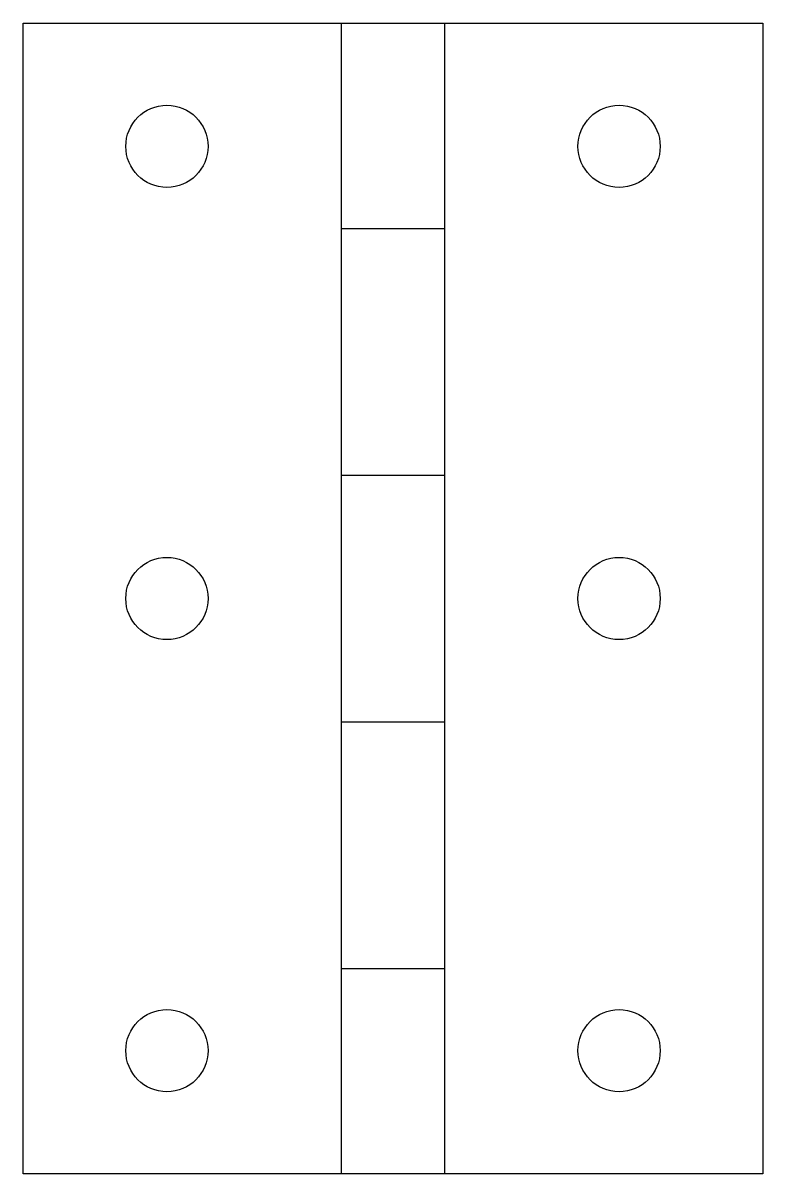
# Model space of a CAD drawing. Header units: millimetres. Extents: x 0 to 36, y 0 to 56.
import ezdxf

# ---------------------------------------------------------------- set-up
doc = ezdxf.new("R2010")
doc.units = ezdxf.units.MM

# ---------------------------------------------------------------- blocks, each defined once
blk = doc.blocks.new('Banlela-3')
at = {"color": 1}
for p, q in [((0, 56), (36, 56)), ((0, 0), (0, 56)), ((15.5, 0), (15.5, 56)), ((20.5, 56), (20.5, 0)), ((36, 56), (36, 0)), ((15.5, 46), (20.5, 46)), ((15.5, 34), (20.5, 34)), ((15.5, 22), (20.5, 22)), ((15.5, 10), (20.5, 10)), ((36, 0), (0, 0))]:
    blk.add_line(p, q, dxfattribs=at)
for centre in [(7, 50), (29, 50), (7, 28), (29, 28), (7, 6), (29, 6)]:
    blk.add_circle(centre, 2, dxfattribs=at)

msp = doc.modelspace()

# ---------------------------------------------------------------- block references
msp.add_blockref('Banlela-3', (0, 0))

doc.saveas('drawing.dxf')
